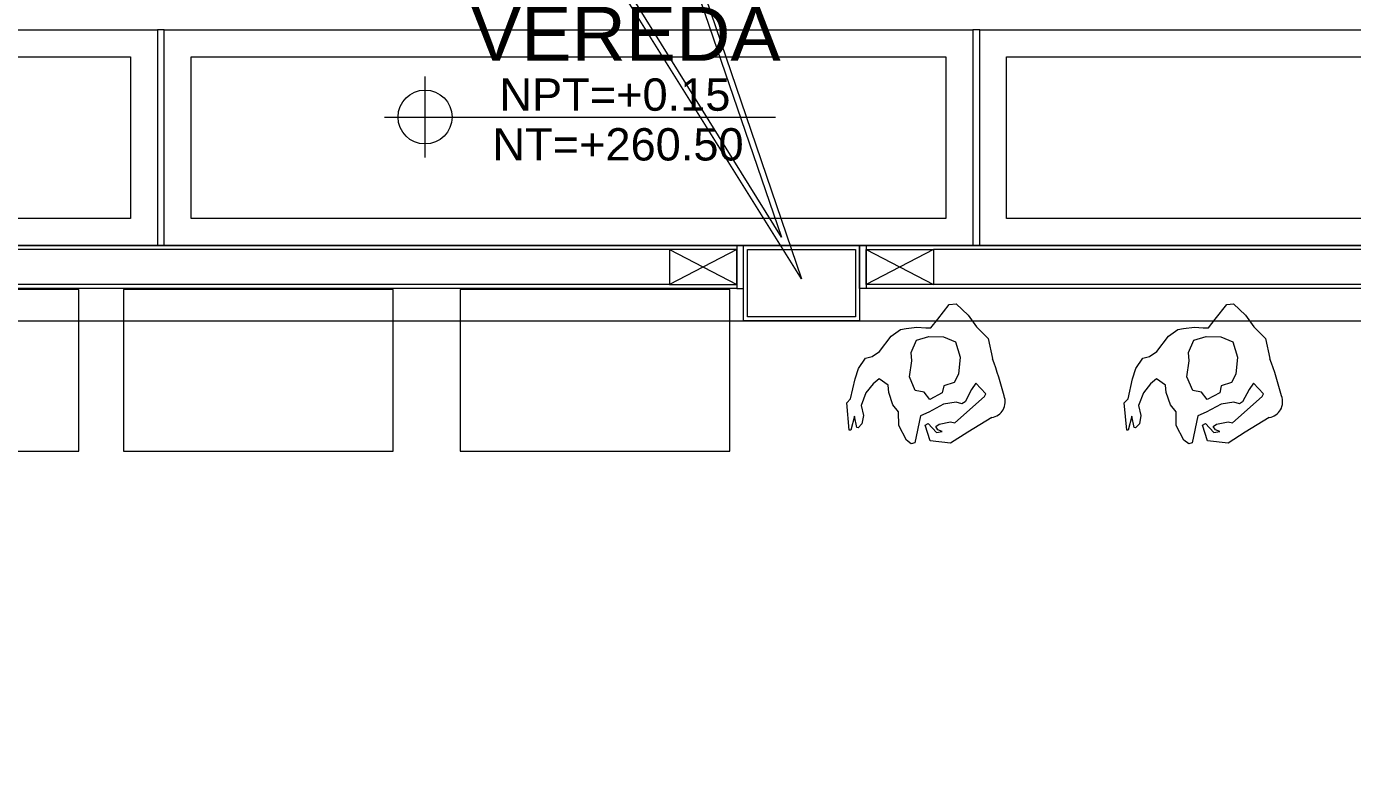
# Model space of a CAD drawing. Header units: metres. Extents: x 349075 to 349285, y 9281902 to 9282050.
# Drawn here: x 349106.3 to 349111.219, y 9281985.285 to 9281988.017 of the extents above; entities that cross this region are included whole.
import ezdxf

# ---------------------------------------------------------------- set-up
doc = ezdxf.new("R2010")
doc.units = ezdxf.units.M
doc.header["$LTSCALE"] = 0.25
doc.layers.add('ARQ-FONDO', color=253, linetype='CONTINUOUS', lineweight=9)
doc.styles.add('Arial_1', font='arial.ttf', dxfattribs={"height": 0.15})

# ---------------------------------------------------------------- blocks, each defined once
blk = doc.blocks.new('junta vereda 0.8')
at = {"layer": 'ARQ-FONDO'}
blk.add_lwpolyline([(0.0127, 0), (-0.0127, 0), (-0.0127, 0.8), (0.0127, 0.8)], close=True, dxfattribs=at)
blk = doc.blocks.new('verda pg edf 04')
at = {"layer": 'ARQ-FONDO', "elevation": -20.5486}
for points in [[(-10.7896, 0.815), (-7.7896, 0.815), (-7.7896, 0.015), (-10.7896, 0.015)], [(-7.7642, 0.815), (-4.7642, 0.815), (-4.7642, 0.015), (-7.7642, 0.015)], [(-4.7388, 0.815), (-1.7388, 0.815), (-1.7388, 0.015), (-4.7388, 0.015)], [(-10.6896, 0.715), (-7.8896, 0.715), (-7.8896, 0.115), (-10.6896, 0.115)], [(-7.6642, 0.715), (-4.8642, 0.715), (-4.8642, 0.115), (-7.6642, 0.115)], [(-4.6388, 0.715), (-1.8388, 0.715), (-1.8388, 0.115), (-4.6388, 0.115)]]:
    blk.add_lwpolyline(points, close=True, dxfattribs=at)
at = {"layer": 'ARQ-FONDO', "xscale": -1, "rotation": 180}
for p in [(-7.7769, 0.815, -20.5486), (-4.7515, 0.815, -20.5486)]:
    blk.add_blockref('junta vereda 0.8', p, dxfattribs=at)
blk = doc.blocks.new('Cotas de elevación - M_Cota de elevación - Destino rellenado-517392-Nivel 1')
at = {"layer": 'ARQ-FONDO'}
for p, q in [((0, -0.0015), (0, 0.0015)), ((-0.0015, 0), (0.013, 0))]:
    blk.add_line(p, q, dxfattribs=at)
blk.add_circle((0, 0), 0.001, dxfattribs=at)
blk = doc.blocks.new('VEREDA EDF 04 PGG')
at = {"layer": 'ARQ-FONDO', "lineweight": 5}
blk.add_blockref('verda pg edf 04', (-1.215, -0.815, 20.5486), dxfattribs=at)
at = {"layer": 'ARQ-FONDO', "xscale": 99.99999999999991, "yscale": 99.99999999999991, "zscale": 99.99999999999991}
blk.add_blockref('Cotas de elevación - M_Cota de elevación - Destino rellenado-517392-Nivel 1', (-8.0114, -0.3236, 20.5486), dxfattribs=at)
at = {"layer": 'ARQ-FONDO', "insert": (-8.4415, 0.0854, 20.5486), "char_height": 0.2, "width": 2.349898, "attachment_point": 1, "style": 'Arial_1'}
blk.add_mtext('\\pxqc;VEREDA', dxfattribs=at)
at = {"layer": 'ARQ-FONDO', "char_height": 0.12, "width": 0.902142, "attachment_point": 1, "line_spacing_factor": 0.941778, "style": 'Arial_1'}
for s, insert in [('NPT=+0.15', (-7.7357, -0.1802, 20.5486)), ('NT=+260.50', (-7.7615, -0.3649, 20.5486))]:
    blk.add_mtext(s, dxfattribs=dict(at, insert=insert))
blk = doc.blocks.new('dsfd')
at = {"layer": 'ARQ-FONDO'}
for p, q in [((333298.399, 9094259.416), (333296.766, 9094259.416)), ((333300.842, 9094259.416), (333299.554, 9094259.416)), ((333296.511, 9094259.161), (333296.511, 9094258.428)), ((333301.097, 9094258.428), (333301.097, 9094259.161)), ((333296.766, 9094258.224), (333300.842, 9094258.224)), ((333296.766, 9094258.173), (333300.842, 9094258.173))]:
    blk.add_line(p, q, dxfattribs=at)
for points in [[(333299.554, 9094259.416), (333300.941, 9094263.493), (333298.399, 9094259.416)], [(333300.842, 9094259.365), (333299.478, 9094259.365), (333300.764, 9094263.123), (333298.432, 9094259.365), (333296.766, 9094259.365)]]:
    blk.add_lwpolyline(points, dxfattribs=at)
for points in [[(333296.766, 9094259.365, 0.414214), (333296.562, 9094259.161), (333296.562, 9094258.428, 0.414214), (333296.766, 9094258.224)], [(333300.842, 9094258.224, 0.414214), (333301.046, 9094258.428), (333301.046, 9094259.161, 0.414214), (333300.842, 9094259.365)]]:
    blk.add_lwpolyline(points, format="xyb", dxfattribs=at)
for centre, start, end in [((333296.766, 9094259.161), 90, 180), ((333300.842, 9094259.161), 0, 90), ((333296.766, 9094258.428), 180, 270), ((333300.842, 9094258.428), 270, 0)]:
    blk.add_arc(centre, 0.255, start, end, dxfattribs=at)
blk = doc.blocks.new('columnas bloque talleres')
at = {"layer": 'ARQ-FONDO', "lineweight": 0, "elevation": 0}
blk.add_lwpolyline([(-5.615, 0.015), (-5.185, 0.015), (-5.185, -0.265), (-5.615, -0.265)], close=True, dxfattribs=at)
at = {"layer": 'ARQ-FONDO', "elevation": 0}
blk.add_lwpolyline([(-5.6, 0), (-5.2, 0), (-5.2, -0.25), (-5.6, -0.25)], close=True, dxfattribs=at)
blk = doc.blocks.new('maniquii')
at = {"layer": 'ARQ-FONDO', "linetype": 'ByBlock', "lineweight": 0}
for p, q in [((-0.2168, 0.3563), (-0.1528, 0.3973)), ((-0.1528, 0.3973), (-0.0768, 0.3883)), ((-0.0408, 0.2953), (-0.0198, 0.3953)), ((-0.0198, 0.3953), (-0.0068, 0.3993)), ((-0.0068, 0.3993), (0.0112, 0.3863)), ((-0.3058, 0.3023), (-0.2168, 0.3563)), ((-0.0998, 0.3573), (-0.1218, 0.3533)), ((-0.1218, 0.3533), (-0.1058, 0.3473)), ((-0.1058, 0.3473), (-0.0975, 0.3346)), ((-0.0698, 0.3243), (-0.0998, 0.3573)), ((-0.0768, 0.3883), (-0.0578, 0.3303)), ((0.0112, 0.3863), (0.0392, 0.3313)), ((0.2039, 0.2965), (0.2172, 0.3493)), ((0.2172, 0.3493), (0.2232, 0.3493)), ((0.2232, 0.3493), (0.2322, 0.2473)), ((-0.1688, 0.3213), (-0.2788, 0.2243)), ((-0.1528, 0.3183), (-0.1688, 0.3213)), ((-0.1098, 0.3263), (-0.1528, 0.3183)), ((-0.0975, 0.3346), (-0.1098, 0.3263)), ((-0.0718, 0.2823), (-0.0408, 0.2953)), ((-0.0578, 0.3303), (-0.0698, 0.3243)), ((0.0392, 0.3313), (0.0402, 0.2813)), ((0.1702, 0.2943), (0.1762, 0.3253)), ((0.1762, 0.3253), (0.1902, 0.3403)), ((0.1902, 0.3403), (0.1952, 0.3383)), ((0.1952, 0.3383), (0.2039, 0.2965)), ((-0.2068, 0.2433), (-0.1948, 0.2513)), ((-0.1948, 0.2513), (-0.1738, 0.2443)), ((-0.1738, 0.2443), (-0.1268, 0.2523)), ((-0.1268, 0.2523), (-0.0718, 0.2823)), ((0.0402, 0.2813), (0.0612, 0.2543)), ((0.0612, 0.2543), (0.0762, 0.2093)), ((0.1612, 0.2103), (0.1792, 0.2573)), ((0.1792, 0.2573), (0.1702, 0.2943)), ((0.2322, 0.2473), (0.2182, 0.2323)), ((-0.2788, 0.2243), (-0.2838, 0.2143)), ((-0.2838, 0.2143), (-0.2468, 0.1743)), ((-0.2468, 0.1743), (-0.2308, 0.1983)), ((-0.2308, 0.1983), (-0.2068, 0.2433)), ((-0.1278, 0.1843), (-0.1218, 0.2103)), ((-0.1218, 0.2103), (-0.0758, 0.2343)), ((-0.0758, 0.2343), (-0.0548, 0.2073)), ((-0.0548, 0.2073), (-0.0218, 0.2013)), ((-0.0218, 0.2013), (0.0002, 0.1513)), ((0.0762, 0.2093), (0.0792, 0.1813)), ((0.1352, 0.1763), (0.1612, 0.2103)), ((0.2182, 0.2323), (0.2012, 0.1583)), ((-0.1818, 0.1403), (-0.1658, 0.1723)), ((-0.1658, 0.1723), (-0.1278, 0.1843)), ((0.0002, 0.1513), (-0.0088, 0.0913)), ((0.0792, 0.1813), (0.1122, 0.1583)), ((0.1122, 0.1583), (0.1352, 0.1763)), ((0.2012, 0.1583), (0.1892, 0.1193)), ((-0.1878, 0.0783), (-0.1818, 0.1403)), ((0.1892, 0.1193), (0.1632, 0.0813)), ((-0.2918, 0.0083), (-0.3078, 0.0833)), ((-0.1708, 0.0213), (-0.1878, 0.0783)), ((-0.0058, 0.0603), (-0.0258, 0.0143)), ((-0.0088, 0.0913), (-0.0058, 0.0603)), ((0.1112, 0.0573), (0.0682, -0.0007)), ((0.1382, 0.0753), (0.1112, 0.0573)), ((0.1632, 0.0813), (0.1382, 0.0753)), ((-0.2488, -0.0347), (-0.2918, 0.0083)), ((-0.1258, 0.0023), (-0.1708, 0.0213)), ((-0.0718, 0.0013), (-0.1258, 0.0023)), ((-0.0258, 0.0143), (-0.0718, 0.0013)), ((-0.2178, -0.0777), (-0.2488, -0.0347)), ((-0.0798, -0.0317), (-0.1048, -0.0627)), ((-0.0608, -0.0317), (-0.0798, -0.0317)), ((-0.0278, -0.0337), (-0.0608, -0.0317)), ((0.0122, -0.0287), (-0.0278, -0.0337)), ((0.0332, -0.0247), (0.0122, -0.0287)), ((0.0682, -0.0007), (0.0332, -0.0247)), ((-0.1728, -0.1207), (-0.2178, -0.0777)), ((-0.1048, -0.0627), (-0.1478, -0.1177)), ((-0.1478, -0.1177), (-0.1728, -0.1207))]:
    blk.add_line(p, q, dxfattribs=at)
at = {"layer": 'ARQ-FONDO', "lineweight": 0}
for centre, radius, start, end in [((-0.2957, 0.2437), 0.0595, 99.8157, 201.7723), ((0.871, 0.5269), 1.2595, 194.027, 200.6197)]:
    blk.add_arc(centre, radius, start, end, dxfattribs=at)
blk = doc.blocks.new('bloque pg edf 04')
at = {"layer": 'ARQ-FONDO'}
for p, q in [((-5.655, 35.13, 41.0973), (-10.175, 35.13, 20.5486)), ((-0.655, 35.13, -643.8205), (-5.175, 35.13, 20.5486)), ((-5.905, 35.115, 41.0973), (-9.925, 35.115, 20.5486)), ((-5.905, 35.115, 41.0973), (-5.655, 34.985, 41.0973)), ((-5.655, 35.115, 41.0973), (-5.905, 34.985, 41.0973)), ((-4.925, 35.115, 20.5486), (-5.175, 34.985, 20.5486)), ((-5.175, 35.115, 20.5486), (-4.925, 34.985, 20.5486)), ((-0.905, 35.115, -643.8205), (-4.925, 35.115, 20.5486)), ((-5.905, 34.985, 41.0973), (-9.925, 34.985, 20.5486)), ((-0.905, 34.985, -643.8205), (-4.925, 34.985, 20.5486)), ((-5.655, 34.97, 41.0973), (-10.175, 34.97, 20.5486)), ((-0.655, 34.97, -643.8205), (-5.175, 34.97, 20.5486))]:
    blk.add_line(p, q, dxfattribs=at)
at = {"layer": 'ARQ-FONDO', "ltscale": 0.7, "elevation": 2075.3019}
blk.add_lwpolyline([(-0.63, 34.85), (-0.63, 35.13), (-10.2, 35.13), (-10.2, 34.85)], close=True, dxfattribs=at)
at = {"layer": 'ARQ-FONDO'}
for points, elevation in [([(-5.63, 35.13), (-5.655, 35.13), (-5.655, 34.97), (-5.63, 34.97)], 41.0973), ([(-5.2, 35.13), (-5.175, 35.13), (-5.175, 34.97), (-5.2, 34.97)], 20.5486), ([(-5.655, 35.115), (-5.905, 35.115), (-5.905, 34.985), (-5.655, 34.985)], 41.0973), ([(-5.175, 35.115), (-4.925, 35.115), (-4.925, 34.985), (-5.175, 34.985)], 20.5486)]:
    blk.add_lwpolyline(points, close=True, dxfattribs=dict(at, elevation=elevation))
at = {"layer": 'ARQ-FONDO', "lineweight": 0}
for points in [[(-9.0964, 34.366), (-8.0964, 34.366), (-8.0964, 34.966), (-9.0964, 34.966)], [(-7.9296, 34.366), (-6.9296, 34.366), (-6.9296, 34.966), (-7.9296, 34.966)], [(-6.6806, 34.366), (-5.6806, 34.366), (-5.6806, 34.966), (-6.6806, 34.966)]]:
    blk.add_lwpolyline(points, close=True, dxfattribs=at)
at = {"layer": 'ARQ-FONDO'}
blk.add_blockref('columnas bloque talleres', (-0.015, 35.115, 20.5486), dxfattribs=at)
at = {"layer": 'ARQ-FONDO', "lineweight": 5, "rotation": 180}
for p in [(-5.0144, 34.7929), (-3.9853, 34.7929)]:
    blk.add_blockref('maniquii', p, dxfattribs=at)

msp = doc.modelspace()

# ---------------------------------------------------------------- linework, layer by layer
at = {"layer": 'ARQ-FONDO'}
msp.add_lwpolyline([(349103.7597, 9281987.2045), (349114.5897, 9281987.2045), (349114.5897, 9281952.0745), (349103.7597, 9281952.0745)], close=True, dxfattribs=at)

# ---------------------------------------------------------------- block references
at = {"layer": 'ARQ-FONDO', "extrusion": (-1.0001e-10, -0.025636, 0.999671), "xscale": -0.418244986072509, "yscale": 0.4182449860725099, "zscale": 0.4182449860725099, "rotation": 180}
msp.add_blockref('dsfd', (209707.6912, 13082620.2963, -235859.3796), dxfattribs=at)
at = {"layer": 'ARQ-FONDO', "lineweight": 5}
for name, p in [('bloque pg edf 04', (349114.5897, 9281952.0745)), ('VEREDA EDF 04 PGG', (349115.7897, 9281988.0045))]:
    msp.add_blockref(name, p, dxfattribs=at)

doc.saveas('drawing.dxf')
